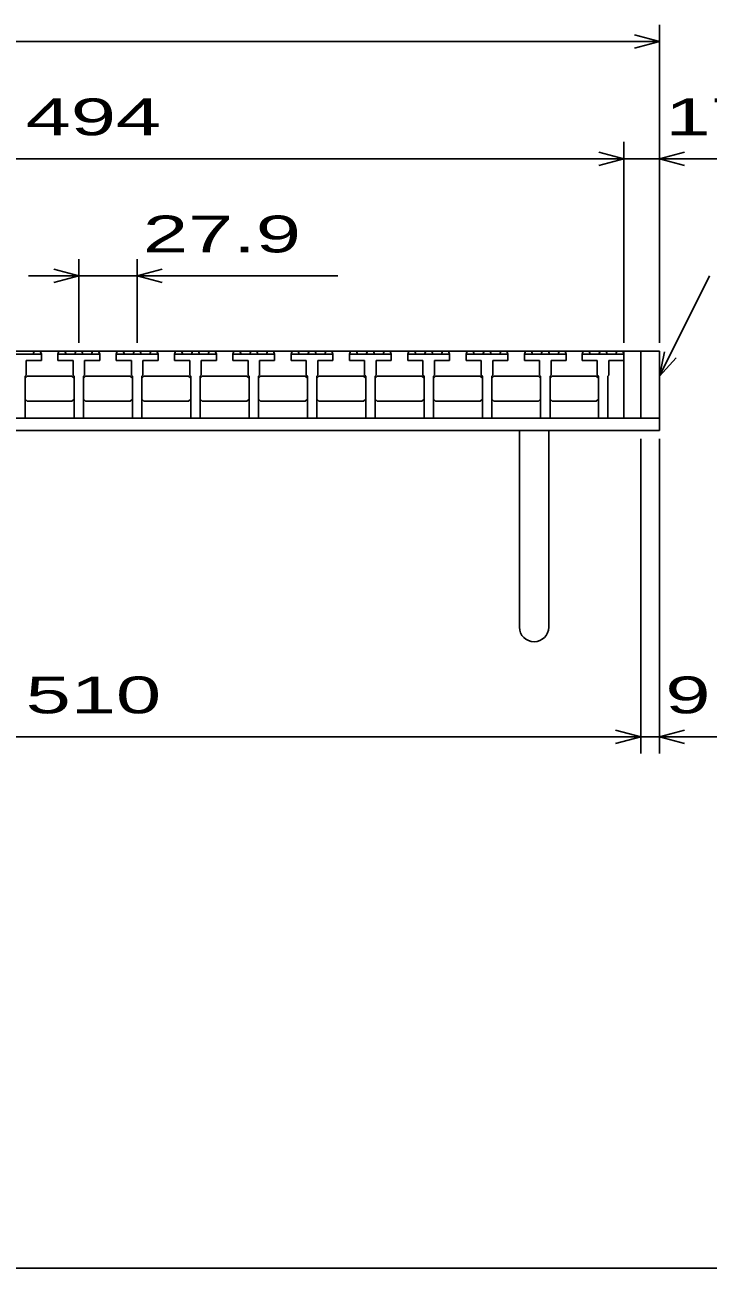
# Model space of a CAD drawing. Units: millimetres, scale not verified. Extents: x -1456 to 1385, y -1026 to 843.
# Drawn here: x -776 to -450, y -917 to -323 of the extents above; entities that cross this region are included whole.
import ezdxf
from ezdxf.enums import TextEntityAlignment as Align

# ---------------------------------------------------------------- set-up
doc = ezdxf.new("R2010")
doc.units = ezdxf.units.MM
doc.header["$LTSCALE"] = 8
for name, color, linetype, lineweight in [('0_2', 150, 'Continuous', 25), ('48', 3, 'Continuous', 25), ('51', 6, 'Continuous', 25), ('54', 4, 'Continuous', 25)]:
    doc.layers.add(name, color=color, linetype=linetype, lineweight=lineweight)
doc.styles.add('ベクトル', font='')
doc.styles.get('ベクトル').set_extended_font_data('ベクトル')

msp = doc.modelspace()

# ---------------------------------------------------------------- linework, layer by layer
at = {"layer": '0_2'}
msp.add_line((1384.8, -917.2), (-1383.2, -917.2), dxfattribs=at)
at = {"layer": '48'}
for p, q in [((-983.8, -478.7), (-489.8, -478.7)), ((-768.5, -480.2), (-788.5, -480.2)), ((-772.4, -480.2), (-771.9, -478.7)), ((-771.9, -478.7), (-769, -478.7)), ((-769, -478.7), (-768.5, -480.2)), ((-768.5, -483.2), (-768.5, -480.2)), ((-760.6, -480.2), (-760.1, -478.7)), ((-760.6, -480.2), (-760.6, -483.2)), ((-740.6, -480.2), (-760.6, -480.2)), ((-760.1, -478.7), (-757.2, -478.7)), ((-757.2, -478.7), (-756.7, -480.2)), ((-752.55, -480.2), (-752.05, -478.7)), ((-752.05, -478.7), (-749.15, -478.7)), ((-749.15, -478.7), (-748.65, -480.2)), ((-744.5, -480.2), (-744, -478.7)), ((-744, -478.7), (-741.1, -478.7)), ((-741.1, -478.7), (-740.6, -480.2)), ((-740.6, -483.2), (-740.6, -480.2)), ((-732.7, -480.2), (-732.2, -478.7)), ((-732.7, -480.2), (-732.7, -483.2)), ((-712.7, -480.2), (-732.7, -480.2)), ((-732.2, -478.7), (-729.3, -478.7)), ((-729.3, -478.7), (-728.8, -480.2)), ((-724.65, -480.2), (-724.15, -478.7)), ((-724.15, -478.7), (-721.25, -478.7)), ((-721.25, -478.7), (-720.75, -480.2)), ((-716.6, -480.2), (-716.1, -478.7)), ((-716.1, -478.7), (-713.2, -478.7)), ((-713.2, -478.7), (-712.7, -480.2)), ((-712.7, -483.2), (-712.7, -480.2)), ((-704.8, -480.2), (-704.3, -478.7)), ((-704.8, -480.2), (-704.8, -483.2)), ((-684.8, -480.2), (-704.8, -480.2)), ((-704.3, -478.7), (-701.4, -478.7)), ((-701.4, -478.7), (-700.9, -480.2)), ((-696.75, -480.2), (-696.25, -478.7)), ((-696.25, -478.7), (-693.35, -478.7)), ((-693.35, -478.7), (-692.85, -480.2)), ((-688.7, -480.2), (-688.2, -478.7)), ((-688.2, -478.7), (-685.3, -478.7)), ((-685.3, -478.7), (-684.8, -480.2)), ((-684.8, -483.2), (-684.8, -480.2)), ((-676.9, -480.2), (-676.4, -478.7)), ((-676.9, -480.2), (-676.9, -483.2)), ((-656.9, -480.2), (-676.9, -480.2)), ((-676.4, -478.7), (-673.5, -478.7)), ((-673.5, -478.7), (-673, -480.2)), ((-668.85, -480.2), (-668.35, -478.7)), ((-668.35, -478.7), (-665.45, -478.7)), ((-665.45, -478.7), (-664.95, -480.2)), ((-660.8, -480.2), (-660.3, -478.7)), ((-660.3, -478.7), (-657.4, -478.7)), ((-657.4, -478.7), (-656.9, -480.2)), ((-656.9, -483.2), (-656.9, -480.2)), ((-649, -480.2), (-648.5, -478.7)), ((-649, -480.2), (-649, -483.2)), ((-629, -480.2), (-649, -480.2)), ((-648.5, -478.7), (-645.6, -478.7)), ((-645.6, -478.7), (-645.1, -480.2)), ((-640.95, -480.2), (-640.45, -478.7)), ((-640.45, -478.7), (-637.55, -478.7)), ((-637.55, -478.7), (-637.05, -480.2)), ((-632.9, -480.2), (-632.4, -478.7)), ((-632.4, -478.7), (-629.5, -478.7)), ((-629.5, -478.7), (-629, -480.2)), ((-629, -483.2), (-629, -480.2)), ((-621.1, -480.2), (-620.6, -478.7)), ((-621.1, -480.2), (-621.1, -483.2)), ((-601.1, -480.2), (-621.1, -480.2)), ((-620.6, -478.7), (-617.7, -478.7)), ((-617.7, -478.7), (-617.2, -480.2)), ((-613.05, -480.2), (-612.55, -478.7)), ((-612.55, -478.7), (-609.65, -478.7)), ((-609.65, -478.7), (-609.15, -480.2)), ((-605, -480.2), (-604.5, -478.7)), ((-604.5, -478.7), (-601.6, -478.7)), ((-601.6, -478.7), (-601.1, -480.2)), ((-601.1, -483.2), (-601.1, -480.2)), ((-593.2, -480.2), (-592.7, -478.7)), ((-593.2, -480.2), (-593.2, -483.2)), ((-573.2, -480.2), (-593.2, -480.2)), ((-592.7, -478.7), (-589.8, -478.7)), ((-589.8, -478.7), (-589.3, -480.2)), ((-585.15, -480.2), (-584.65, -478.7)), ((-584.65, -478.7), (-581.75, -478.7)), ((-581.75, -478.7), (-581.25, -480.2)), ((-577.1, -480.2), (-576.6, -478.7)), ((-576.6, -478.7), (-573.7, -478.7)), ((-573.7, -478.7), (-573.2, -480.2)), ((-573.2, -483.2), (-573.2, -480.2)), ((-565.3, -480.2), (-564.8, -478.7)), ((-565.3, -480.2), (-565.3, -483.2)), ((-545.3, -480.2), (-565.3, -480.2)), ((-564.8, -478.7), (-561.9, -478.7)), ((-561.9, -478.7), (-561.4, -480.2)), ((-557.25, -480.2), (-556.75, -478.7)), ((-556.75, -478.7), (-553.85, -478.7)), ((-553.85, -478.7), (-553.35, -480.2)), ((-549.2, -480.2), (-548.7, -478.7)), ((-548.7, -478.7), (-545.8, -478.7)), ((-545.8, -478.7), (-545.3, -480.2)), ((-545.3, -483.2), (-545.3, -480.2)), ((-537.4, -480.2), (-536.9, -478.7)), ((-537.4, -480.2), (-537.4, -483.2)), ((-517.4, -480.2), (-537.4, -480.2)), ((-536.9, -478.7), (-534, -478.7)), ((-534, -478.7), (-533.5, -480.2)), ((-529.35, -480.2), (-528.85, -478.7)), ((-528.85, -478.7), (-525.95, -478.7)), ((-525.95, -478.7), (-525.45, -480.2)), ((-521.3, -480.2), (-520.8, -478.7)), ((-520.8, -478.7), (-517.9, -478.7)), ((-517.9, -478.7), (-517.4, -480.2)), ((-517.4, -483.2), (-517.4, -480.2)), ((-509.8, -480.2), (-509.3, -478.7)), ((-509.8, -480.2), (-509.8, -483.2)), ((-489.8, -480.2), (-509.8, -480.2)), ((-509.3, -478.7), (-506.4, -478.7)), ((-506.4, -478.7), (-505.9, -480.2)), ((-501.75, -480.2), (-501.25, -478.7)), ((-501.25, -478.7), (-498.35, -478.7)), ((-498.35, -478.7), (-497.85, -480.2)), ((-493.7, -480.2), (-493.2, -478.7)), ((-493.2, -478.7), (-490.3, -478.7)), ((-490.3, -478.7), (-489.8, -480.2)), ((-489.8, -510.7), (-489.8, -478.7)), ((-489.8, -483.2), (-489.8, -480.2)), ((-775.75, -490.2), (-775.75, -483.2)), ((-775.75, -483.2), (-768.5, -483.2)), ((-760.6, -483.2), (-753.35, -483.2)), ((-753.35, -483.2), (-753.35, -490.2)), ((-747.85, -490.2), (-747.85, -483.2)), ((-747.85, -483.2), (-740.6, -483.2)), ((-732.7, -483.2), (-725.45, -483.2)), ((-725.45, -483.2), (-725.45, -490.2)), ((-719.95, -490.2), (-719.95, -483.2)), ((-719.95, -483.2), (-712.7, -483.2)), ((-704.8, -483.2), (-697.55, -483.2)), ((-697.55, -483.2), (-697.55, -490.2)), ((-692.05, -490.2), (-692.05, -483.2)), ((-692.05, -483.2), (-684.8, -483.2)), ((-676.9, -483.2), (-669.65, -483.2)), ((-669.65, -483.2), (-669.65, -490.2)), ((-664.15, -490.2), (-664.15, -483.2)), ((-664.15, -483.2), (-656.9, -483.2)), ((-649, -483.2), (-641.75, -483.2)), ((-641.75, -483.2), (-641.75, -490.2)), ((-636.25, -490.2), (-636.25, -483.2)), ((-636.25, -483.2), (-629, -483.2)), ((-621.1, -483.2), (-613.85, -483.2)), ((-613.85, -483.2), (-613.85, -490.2)), ((-608.35, -490.2), (-608.35, -483.2)), ((-608.35, -483.2), (-601.1, -483.2)), ((-593.2, -483.2), (-585.95, -483.2)), ((-585.95, -483.2), (-585.95, -490.2)), ((-580.45, -490.2), (-580.45, -483.2)), ((-580.45, -483.2), (-573.2, -483.2)), ((-565.3, -483.2), (-558.05, -483.2)), ((-558.05, -483.2), (-558.05, -490.2)), ((-552.55, -490.2), (-552.55, -483.2)), ((-552.55, -483.2), (-545.3, -483.2)), ((-537.4, -483.2), (-530.15, -483.2)), ((-530.15, -483.2), (-530.15, -490.2)), ((-524.65, -490.2), (-524.65, -483.2)), ((-524.65, -483.2), (-517.4, -483.2)), ((-509.8, -483.2), (-502.55, -483.2)), ((-502.55, -483.2), (-502.55, -490.2)), ((-497.05, -490.2), (-497.05, -483.2)), ((-497.05, -483.2), (-489.8, -483.2)), ((-776.25, -490.7), (-775.75, -490.2)), ((-776.25, -510.7), (-776.25, -490.7)), ((-776.25, -491.7), (-775.25, -490.7)), ((-775.25, -490.7), (-753.85, -490.7)), ((-753.85, -490.7), (-752.85, -491.7)), ((-753.35, -490.2), (-752.85, -490.7)), ((-752.85, -490.7), (-752.85, -510.7)), ((-748.35, -490.7), (-747.85, -490.2)), ((-748.35, -510.7), (-748.35, -490.7)), ((-748.35, -491.7), (-747.35, -490.7)), ((-747.35, -490.7), (-725.95, -490.7)), ((-725.95, -490.7), (-724.95, -491.7)), ((-725.45, -490.2), (-724.95, -490.7)), ((-724.95, -490.7), (-724.95, -510.7)), ((-720.45, -490.7), (-719.95, -490.2)), ((-720.45, -510.7), (-720.45, -490.7)), ((-720.45, -491.7), (-719.45, -490.7)), ((-719.45, -490.7), (-698.05, -490.7)), ((-698.05, -490.7), (-697.05, -491.7)), ((-697.55, -490.2), (-697.05, -490.7)), ((-697.05, -490.7), (-697.05, -510.7)), ((-692.55, -490.7), (-692.05, -490.2)), ((-692.55, -510.7), (-692.55, -490.7)), ((-692.55, -491.7), (-691.55, -490.7)), ((-691.55, -490.7), (-670.15, -490.7)), ((-670.15, -490.7), (-669.15, -491.7)), ((-669.65, -490.2), (-669.15, -490.7)), ((-669.15, -490.7), (-669.15, -510.7)), ((-664.65, -490.7), (-664.15, -490.2)), ((-664.65, -510.7), (-664.65, -490.7)), ((-664.65, -491.7), (-663.65, -490.7)), ((-663.65, -490.7), (-642.25, -490.7)), ((-642.25, -490.7), (-641.25, -491.7)), ((-641.75, -490.2), (-641.25, -490.7)), ((-641.25, -490.7), (-641.25, -510.7)), ((-636.75, -490.7), (-636.25, -490.2)), ((-636.75, -510.7), (-636.75, -490.7)), ((-636.75, -491.7), (-635.75, -490.7)), ((-635.75, -490.7), (-614.35, -490.7)), ((-614.35, -490.7), (-613.35, -491.7)), ((-613.85, -490.2), (-613.35, -490.7)), ((-613.35, -490.7), (-613.35, -510.7)), ((-608.85, -490.7), (-608.35, -490.2)), ((-608.85, -510.7), (-608.85, -490.7)), ((-608.85, -491.7), (-607.85, -490.7)), ((-607.85, -490.7), (-586.45, -490.7)), ((-586.45, -490.7), (-585.45, -491.7)), ((-585.95, -490.2), (-585.45, -490.7)), ((-585.45, -490.7), (-585.45, -510.7)), ((-580.95, -490.7), (-580.45, -490.2)), ((-580.95, -510.7), (-580.95, -490.7)), ((-580.95, -491.7), (-579.95, -490.7)), ((-579.95, -490.7), (-558.55, -490.7)), ((-558.55, -490.7), (-557.55, -491.7)), ((-558.05, -490.2), (-557.55, -490.7)), ((-557.55, -490.7), (-557.55, -510.7)), ((-553.05, -490.7), (-552.55, -490.2)), ((-553.05, -510.7), (-553.05, -490.7)), ((-553.05, -491.7), (-552.05, -490.7)), ((-552.05, -490.7), (-530.65, -490.7)), ((-530.65, -490.7), (-529.65, -491.7)), ((-530.15, -490.2), (-529.65, -490.7)), ((-529.65, -490.7), (-529.65, -510.7)), ((-525.15, -490.7), (-524.65, -490.2)), ((-525.15, -510.7), (-525.15, -490.7)), ((-525.15, -491.7), (-524.15, -490.7)), ((-524.15, -490.7), (-503.05, -490.7)), ((-503.05, -490.7), (-502.05, -491.7)), ((-502.55, -490.2), (-502.05, -490.7)), ((-502.05, -490.7), (-502.05, -510.7)), ((-497.55, -490.7), (-497.05, -490.2)), ((-497.55, -510.7), (-497.55, -490.7)), ((-775.25, -502.7), (-776.25, -501.7)), ((-753.85, -502.7), (-775.25, -502.7)), ((-752.85, -501.7), (-753.85, -502.7)), ((-747.35, -502.7), (-748.35, -501.7)), ((-725.95, -502.7), (-747.35, -502.7)), ((-724.95, -501.7), (-725.95, -502.7)), ((-719.45, -502.7), (-720.45, -501.7)), ((-698.05, -502.7), (-719.45, -502.7)), ((-697.05, -501.7), (-698.05, -502.7)), ((-691.55, -502.7), (-692.55, -501.7)), ((-670.15, -502.7), (-691.55, -502.7)), ((-669.15, -501.7), (-670.15, -502.7)), ((-663.65, -502.7), (-664.65, -501.7)), ((-642.25, -502.7), (-663.65, -502.7)), ((-641.25, -501.7), (-642.25, -502.7)), ((-635.75, -502.7), (-636.75, -501.7)), ((-614.35, -502.7), (-635.75, -502.7)), ((-613.35, -501.7), (-614.35, -502.7)), ((-607.85, -502.7), (-608.85, -501.7)), ((-586.45, -502.7), (-607.85, -502.7)), ((-585.45, -501.7), (-586.45, -502.7)), ((-579.95, -502.7), (-580.95, -501.7)), ((-558.55, -502.7), (-579.95, -502.7)), ((-557.55, -501.7), (-558.55, -502.7)), ((-552.05, -502.7), (-553.05, -501.7)), ((-530.65, -502.7), (-552.05, -502.7)), ((-529.65, -501.7), (-530.65, -502.7)), ((-524.15, -502.7), (-525.15, -501.7)), ((-503.05, -502.7), (-524.15, -502.7)), ((-502.05, -501.7), (-503.05, -502.7)), ((-983.8, -510.7), (-489.8, -510.7)), ((-780.75, -510.7), (-776.25, -510.7)), ((-752.85, -510.7), (-748.35, -510.7)), ((-724.95, -510.7), (-720.45, -510.7)), ((-697.05, -510.7), (-692.55, -510.7)), ((-669.15, -510.7), (-664.65, -510.7)), ((-641.25, -510.7), (-636.75, -510.7)), ((-613.35, -510.7), (-608.85, -510.7)), ((-585.45, -510.7), (-580.95, -510.7)), ((-557.55, -510.7), (-553.05, -510.7)), ((-529.65, -510.7), (-525.15, -510.7)), ((-502.05, -510.7), (-497.55, -510.7))]:
    msp.add_line(p, q, dxfattribs=at)
at = {"layer": '51'}
for p, q in [((-472.8, -478.7), (-489.8, -478.7)), ((-481.8, -478.7), (-481.8, -510.7)), ((-472.8, -516.7), (-472.8, -478.7)), ((-481.8, -510.7), (-991.8, -510.7)), ((-481.8, -510.7), (-472.8, -510.7)), ((-1000.8, -516.7), (-472.8, -516.7)), ((-539.8, -516.7), (-539.8, -610.7)), ((-525.8, -610.7), (-525.8, -516.7))]:
    msp.add_line(p, q, dxfattribs=at)
msp.add_arc((-532.8, -610.7), 7, 180, 0, dxfattribs=at)
at = {"layer": '54'}
for p, q in [((-472.8, -474.7), (-472.8, -322.7)), ((-1000.8, -330.7), (-472.8, -330.7)), ((-472.8, -330.7), (-484.8, -327.5)), ((-484.8, -333.9), (-472.8, -330.7)), ((-489.8, -474.7), (-489.8, -378.7)), ((-472.8, -474.7), (-472.8, -378.7)), ((-489.8, -386.7), (-501.8, -383.5)), ((-472.8, -386.7), (-460.8, -383.5)), ((-983.8, -386.7), (-489.8, -386.7)), ((-501.8, -389.9), (-489.8, -386.7)), ((-489.8, -386.7), (-472.8, -386.7)), ((-460.8, -389.9), (-472.8, -386.7)), ((-472.8, -386.7), (-416.8, -386.7)), ((-750.6, -442.7), (-762.6, -439.5)), ((-750.6, -474.7), (-750.6, -434.7)), ((-722.7, -434.7), (-722.7, -474.7)), ((-722.7, -442.7), (-710.7, -439.5)), ((-750.6, -442.7), (-774.6, -442.7)), ((-762.6, -445.9), (-750.6, -442.7)), ((-750.6, -442.7), (-722.7, -442.7)), ((-710.7, -445.9), (-722.7, -442.7)), ((-722.7, -442.7), (-626.7, -442.7)), ((-472.8, -490.7), (-448.8, -442.7)), ((-472.8, -490.7), (-470.4, -479.02)), ((-472.8, -490.7), (-464.8, -481.9)), ((-481.8, -671.1), (-481.8, -520.7)), ((-472.8, -671.1), (-472.8, -520.7)), ((-991.8, -663.1), (-481.8, -663.1)), ((-481.8, -663.1), (-493.8, -659.9)), ((-493.8, -666.3), (-481.8, -663.1)), ((-481.8, -663.1), (-472.8, -663.1)), ((-472.8, -663.1), (-460.8, -659.9)), ((-460.8, -666.3), (-472.8, -663.1)), ((-472.8, -663.1), (-436.8, -663.1))]:
    msp.add_line(p, q, dxfattribs=at)

# ---------------------------------------------------------------- texts
at = {"layer": '54', "color": 2, "style": 'ベクトル', "width": 1.65}
for s, p in [(' 494 ', (-786.8, -366.7)), (' 17 ', (-480.8, -366.7)), (' 27.9 ', (-730.7, -422.7)), (' 510 ', (-786.8, -643.1)), (' 9 ', (-480.8, -643.1))]:
    msp.add_text(s, height=17.6, dxfattribs=at).set_placement(p, align=Align.MIDDLE_LEFT)

doc.saveas('drawing.dxf')
